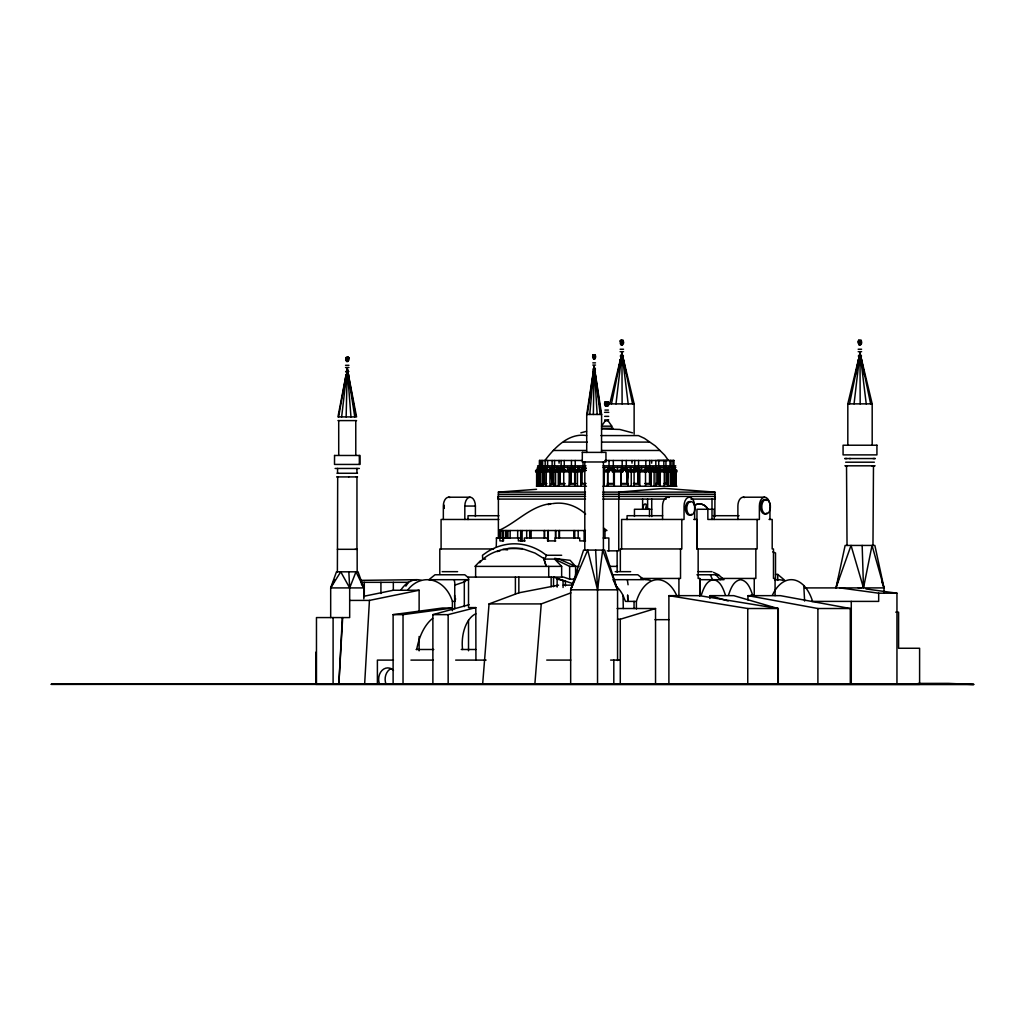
<?xml version="1.0" encoding="UTF-8"?>
<svg xmlns="http://www.w3.org/2000/svg" width="1025" height="1025" viewBox="0 0 1025 1025"><rect width="100%" height="100%" fill="white"/><g stroke="black" fill="none" stroke-linecap="round" stroke-linejoin="round"><path stroke-width="1.5" d="M699.742 595.653L699.755 578.446L698.153 578.446L698.153 548.952M621.932 356.149L621.944 352.959L634.129 403.876L634.129 434.164M593.347 414.459L594.18 366.309L601.611 414.459L601.521 452.473M346.155 416.906L347.257 368.757L356.572 416.906L337.942 416.906L346.053 374.958L338.634 416.906M342.35 617.575L338.839 684.341L342.657 617.832M364.631 684.341L369.436 600.407L419.123 590.246L419.123 610.977M620.368 341.235L621.291 344.016L622.098 340.697M621.457 341.235C619.882 346.412 625.25 345.002 623.187 340.697M860.449 343.08L860.154 340.697M345.771 358.032L346.693 360.557L347.603 358.032M346.86 358.032L347.77 360.557L348.679 358.032M593.693 374.074L594.18 366.309L599.702 405.131M539.086 470.385L539.573 468.092L540.072 470.385M347.014 371.857L347.257 368.757L353.651 404.478M482.634 684.341L489.053 603.917L518.842 592.822L558.574 585.147M534.845 684.341L541.251 603.917L570.912 592.873M669.12 470.385L669.786 467.541M670.939 470.385L671.798 467.451L672.669 470.385M671.887 470.385L672.567 467.541M673.72 470.385L674.578 467.451L675.449 470.385M537.318 470.385L537.574 468.732M589.747 414.459L594.18 366.309L600.202 414.459M671.106 470.385L671.798 468.092L672.502 470.385M673.886 470.385L674.578 468.092L675.283 470.385M341.645 416.906L347.257 368.757L354.778 416.906M615.999 403.876L621.944 352.959L632.579 403.876M854.056 403.863L860.001 352.959L872.185 403.863L872.185 445.311M621.56 356.047L621.944 352.959L626.07 373.023M590.49 395.817L590.887 392.716M591.463 388.052L591.848 384.939M592.245 381.838L594.18 366.309L594.462 369.41M587.338 414.459L594.18 366.309L597.178 414.459M593.078 355.111L593.731 358.109L594.372 355.111M593.949 355.111L594.59 358.109L595.243 355.111M344.349 387.386L344.823 384.285M345.31 381.172L346.04 376.521M580.983 470.385L580.791 486.222L580.791 471.872M620.471 340.697L620.292 343.734L621.586 344.977M621.265 341.709L621.701 340.249L620.471 340.505M622.278 343.734L621.957 340.249L623.174 340.505M858.233 341.697L858.668 340.236L859.757 340.236L859.322 341.697M859.603 340.697C857.579 345.873 863.268 345.643 861.243 340.697M346.655 371.857L347.257 368.757L347.616 371.857M345.873 357.546L345.694 360.3L346.988 361.428M346.95 357.546C344.951 362.158 350.588 362.158 348.59 357.546M347.68 360.3L347.36 357.136L348.577 357.379M804.804 587.914L884.011 587.902L874.863 545.441L845.138 545.441L835.99 587.902L851.032 545.441L863.498 587.902L872.032 545.441L884.011 587.902L884.011 592.655M611.477 403.876L621.944 352.959L628.184 403.876M870.635 403.863L860.001 352.959L849.533 403.863L847.816 403.863L847.816 445.311M618.075 371.473L620.65 359.134M855.17 376.098L858.386 360.672M859.36 356.047L860.001 352.959L864.754 376.098M549.464 470.385C549.387 466.759 554.217 466.759 554.141 470.385M551.014 470.385L551.488 468.861M620.471 359.134L609.76 403.876L634.129 403.876M858.527 359.134L847.816 403.863L871.724 403.863M859.257 356.047L860.001 352.959L866.24 403.863M549.925 470.385L551.796 468.092L553.679 470.385M549.925 471.872L549.925 486.222L551.488 483.877C552.936 481.417 547.901 466.49 554.525 468.732M655.616 470.385C655.641 466.734 660.689 466.734 660.715 470.385M662.291 470.385L664.264 467.541M663.777 470.385C663.816 466.734 668.851 466.734 668.889 470.385M835.99 587.902L838.988 577.293M593.193 354.688C590.733 359.942 597.588 359.954 595.128 354.688L593.091 354.932M570.669 684.341L570.669 589.823L583.558 550.079L604.673 550.079L617.562 589.823L617.562 660.523M620.292 341.056L620.612 340.249M621.381 341.056L621.701 340.249M858.668 340.236L858.233 343.08L859.347 345.053M557.6 470.385C558.151 466.618 563.904 466.618 564.442 470.385M568.555 470.385C569.093 466.618 574.846 466.618 575.397 470.385M701.241 595.23C703.381 589.183 706.007 580.803 713.349 579.676C720.69 580.803 723.33 589.183 725.469 595.23M728.455 595.23C730.594 589.183 733.234 580.803 740.575 579.676C747.917 580.803 750.543 589.183 752.683 595.23M632.361 470.385L635.128 467.541M633.373 470.385C634.027 466.606 639.869 466.606 640.523 470.385M643.777 470.385L646.544 467.541M644.802 470.385C645.442 466.606 651.298 466.606 651.938 470.385M330.678 617.575L330.678 587.914L336.469 571.822L358.045 571.822L363.837 587.914L363.837 598.843M345.694 357.879L347.103 357.136L346.783 357.879M558.279 470.385L561.021 468.092L563.763 470.385M569.234 470.385L571.976 468.092L574.717 470.385M597.537 684.341L597.537 589.823L602.674 550.079L617.562 589.823L570.669 589.823L577.844 570.682M634.091 470.385L636.948 468.092L639.805 470.385M645.519 470.385L648.377 468.092L651.221 470.385M543.711 469.578L544.839 467.823M579.958 470.385L582.303 467.823L585.98 467.823M580.342 470.385L582.674 467.823M606.467 470.385L609.747 467.541M606.736 470.385L609.106 467.823L613.629 468.271M619.984 470.385L622.623 467.823L626.339 467.823M620.253 470.385L621.803 468.271M570.669 589.823L587.735 550.079L597.537 589.823L595.653 550.079M580.791 470.385L582.046 468.732L584.519 468.092M581.175 470.385L583.776 468.169M607.312 470.385L609.491 468.374M607.582 470.385L608.286 469.194M621.099 470.385L623.008 468.374M479.687 562.738C486.478 554.115 497.74 550.118 508.298 548.503A71.032 58.31 -90 0 1 524.582 549.426L535.05 553.103L544.775 559.086L546.504 555.268L561.662 555.268M654.808 469.745L655.398 468.732M662.97 469.745L663.559 468.732M593.949 354.932L594.59 359.07M564.647 469.757C555.909 463.146 560.765 482.942 558.292 486.222L558.279 471.872M575.819 471.231C568.849 459.264 570.182 483.749 569.234 486.222L569.234 471.872M316.469 684.354L316.469 617.575L349.679 617.575L349.679 587.914L355.995 571.822L363.837 587.914L330.678 587.914L334.598 579.868M558.984 469.578L560.637 467.823M330.678 587.914L340.736 571.822L349.679 587.914L348.833 571.822M543.993 471.295L545.159 470.091A5.138 2.819 90 0 1 546.889 470.257M551.488 471.295L552.654 470.091A5.138 2.819 90 0 1 554.038 470.065M633.309 469.745C642.201 463.108 637.678 482.711 639.805 486.222L639.805 471.872M644.738 469.745C653.617 463.108 649.107 482.711 651.221 486.222L651.221 471.872M543.865 470.385L543.993 483.877L542.43 486.222L542.43 471.872M405.849 586.133L408.398 582.328L412.601 580.355L416.944 579.689A40.001 23.908 90 0 1 421.288 580.355M536.972 471.872L537.613 467.451L538.099 486.222M544.903 460.481C554.704 447.592 568.837 432.601 586.62 435.587M606.326 405.17A2.037 1.179 90 0 0 606.851 401.762L608.209 401.762A2.037 1.179 90 0 1 608.209 404.644A2.037 1.179 90 0 1 606.531 404.644A2.037 1.179 90 0 1 606.531 401.762L605.006 402.005A2.473 1.435 90 0 0 604.776 404.99A2.473 1.435 90 0 0 606.39 406.131M606.531 401.762L606.352 402.005A2.473 1.435 90 0 0 606.352 405.49A2.473 1.435 90 0 0 608.376 405.49A2.473 1.435 90 0 0 608.376 402.005L608.209 401.762M538.958 483.877L537.113 486.222L537.113 471.872M540.931 483.877L539.086 486.222L538.932 470.385L539.714 467.541M559.394 471.295L561.111 470.091A5.138 4.126 -90 0 1 563.622 470.257L564.083 470.513M570.348 471.295L572.065 470.091A5.138 4.126 -90 0 1 574.577 470.257L575.448 470.847M570.361 468.861L571.578 467.823M480.482 560.701L474.972 566.377L561.649 566.377L561.649 577.101M475.933 660.074L475.805 607.594L468.515 607.594L468.515 577.101L563.571 577.101L569.644 579.151L574.115 579.151M581.175 471.295L583.263 470.091A5.138 5.035 -90 0 1 585.749 470.065M607.312 471.295L609.427 470.091A5.138 5.087 90 0 1 612.527 470.257L614.077 471.231M620.83 471.295L622.944 470.091A5.138 5.087 90 0 1 626.044 470.257L627.595 471.231M541.277 467.541L542.033 470.385C541.828 466.734 546.761 466.772 546.645 470.385M585.416 530.527L498.65 530.527C516.843 522.648 530.54 505.812 551.13 503.621M633.886 470.565L634.859 470.091A5.138 4.305 90 0 1 637.486 470.257L638.78 471.231M645.314 470.565L646.275 470.091A5.138 4.305 90 0 1 648.902 470.257L650.209 471.231M655.552 470.283L655.91 470.091A5.138 3.075 90 0 1 657.781 470.257L658.716 471.231M663.713 470.283L664.072 470.091A5.138 3.075 90 0 1 665.955 470.257L666.878 471.231M608.568 468.732L610.208 468.169M656.103 467.541L654.117 470.385L654.078 486.222M475.818 613.86L474.549 614.423A31.083 18.578 90 0 0 462.544 649.491M593.731 359.07L594.372 354.932M465.171 581.636L454.754 585.147L454.754 608.76M859.091 343.926L860.257 341.235M859.347 344.003L860.897 343.708L861.333 341.235M617.562 619.241L620.279 619.241L655.539 608.517L655.539 684.341M623.725 468.169L620.83 470.385L621.099 486.222L620.971 470.385M497.151 551.604L500.149 550.732M432.883 684.341L432.883 614.641L469.117 604.737M580.868 432.832L586.518 431.32M432.883 614.641L448.156 614.641L475.805 607.594M363.837 596.281L393.331 590.246L419.123 590.246M545.864 468.092L543.993 470.385L535.652 470.385L535.665 471.872L543.865 471.872M361.018 580.355L416.944 579.689M393.113 614.641L442.505 608.017L452.409 608.017L403.03 614.641L393.113 614.641L393.113 684.341M609.939 468.169L610.964 468.092M623.456 468.169L625.942 468.374L627.864 470.385M498.381 538.304L498.381 492.115L536.523 489.309M918.144 683.406L948.561 683.38L973.75 684.559L51.25 684.328L315.918 684.047M860.334 341.056L860.013 340.236L861.231 340.505M621.15 345.066L622.495 345.066M859.206 345.053L860.552 345.053M620.125 349.243L623.533 349.243M858.181 349.243L861.589 349.243M620.125 351.678L623.533 351.678M858.181 351.678L861.589 351.678M620.215 356.034L623.443 356.034M858.271 356.034L861.5 356.034M620.971 357.315L622.905 357.315M858.873 357.302L860.962 357.302M593.539 358.045L594.782 358.045M593.488 358.993L594.833 358.993M620.215 359.865L623.443 359.865M858.271 359.865L861.5 359.865M346.553 361.518L347.898 361.518M592.809 362.863L595.512 362.863M592.809 365.079L595.512 365.079M345.528 365.31L348.936 365.31M345.528 367.527L348.936 367.527M592.873 369.038L595.448 369.038M593.296 370.204L594.974 370.204M345.617 371.486L348.846 371.486M346.219 372.652L348.308 372.652M592.873 372.523L595.448 372.523M345.617 374.971L348.846 374.971M605.852 406.22L607.518 406.22M604.929 410.077L608.427 410.077M604.558 412.332L608.812 412.332M586.71 452.473L586.71 414.459L594.18 366.309L594.231 369.41M586.736 414.459L601.611 414.459M604.673 416.355L608.709 416.355M604.673 419.891L608.709 419.891M337.942 420.596L356.572 420.596M338.711 420.596L338.724 455.036M355.765 420.596L355.79 455.036M601.572 428.309L613.232 428.309M601.598 428.873L619.779 429.449L632.489 432.832M600.919 435.587L638.46 435.587L644.43 438.354L655.244 445.849L664.623 455.1L668.454 460.468L657.217 460.468M587.222 442.095L563.519 442.108M602.533 442.095L649.44 442.095M553.423 450.475L586.415 450.475M601.56 450.475L659.933 450.475M359.327 455.472L359.365 464.428M846.932 458.547L844.805 458.547L850.596 458.547M849.405 458.547L875.183 458.547L872.967 458.547M673.95 465.837L673.95 460.468L672.925 460.468L672.925 465.837M582.097 460.481L539.406 460.481L539.406 465.85M604.788 460.468L658.729 460.468L658.729 465.837M658.998 460.468L673.95 460.468M845.663 462.211L874.338 462.198M847.098 465.811L845.215 465.811L874.786 465.811L871.762 465.811M537.574 465.85L585.98 465.837M603.059 465.837L675.783 465.837M537.574 467.451L585.326 467.451M603.059 467.451L675.783 467.451M335.137 468.451L359.365 468.451M337.558 468.451L337.558 473.268M356.918 468.451L356.956 473.268M551.488 470.385L544.736 470.385L544.736 471.872L551.36 471.872M586.185 470.501L583.11 470.501L583.225 471.731L581.585 471.731L581.585 483.48L586.057 483.48M603.93 470.385L608.914 470.385L608.914 471.872L604.007 471.872L603.93 467.451M607.658 483.48L613.603 483.48L613.603 471.731L612.194 471.731L612.271 470.501L609.196 470.501L609.196 471.731L607.658 471.731L607.582 486.222L607.312 483.877L614.077 483.877L614.334 486.222L614.334 471.872M656.679 468.092L658.716 470.385L665.789 470.385L665.789 471.872L658.78 471.872M664.841 468.092L666.878 470.385L676.936 470.385L676.936 471.872L666.955 471.872M559.74 471.731L561.303 471.731L561.303 470.501M563.417 471.731L564.493 471.731M575.768 471.731L574.359 471.731L574.359 470.501M622.79 471.731L621.176 471.731L621.176 483.48L627.121 483.48L627.121 471.731L625.711 471.731C626.993 469.527 621.56 469.591 622.713 471.731M633.424 471.731L634.731 471.731M638.396 471.731L636.973 471.731L636.973 470.501M644.853 471.731L646.16 471.731L646.16 470.501M649.812 471.731L648.389 471.731L648.389 470.501M655.398 471.731L655.821 470.501M663.559 471.731L663.982 470.501M552.232 471.872L559.804 471.872M638.344 471.872L647.057 471.872L647.057 470.385M649.76 471.872L657.627 471.872L657.627 470.385L649.76 470.385L649.812 483.48L644.853 483.48M337.02 473.268L357.482 473.268M348.743 476.92L337.02 476.92L337.686 476.92L337.379 571.822M356.226 476.92L357.443 476.92L348.667 476.92M546.837 483.48L544.224 483.48L544.224 471.731L545.518 471.731L545.518 470.501M554.333 483.48L551.719 483.48L551.719 471.731L553.013 471.731L553.013 470.501M564.813 483.48L559.74 483.48L559.804 470.385L552.232 470.385L552.155 483.48M575.768 483.48L570.694 483.48L570.694 471.731L572.257 471.731L572.257 470.501M633.424 483.48L638.396 483.48L638.344 470.385L648.684 470.501L648.684 471.731M655.641 483.48L658.434 483.48L658.434 471.731L657.204 471.731L657.204 470.501M663.816 483.48L666.596 483.48L666.596 471.731L665.366 471.731L665.366 470.501M672.848 483.48L673.22 470.385M543.993 483.877L546.492 483.877M551.488 483.877L553.987 483.877M559.394 483.877L564.877 483.877M570.348 483.877L575.819 483.877M581.175 483.877L585.185 483.877M620.83 483.877L627.595 483.877L627.864 486.222L627.864 471.872M634.501 483.877L638.78 483.877M645.929 483.877L650.209 483.877M656 483.877L658.716 483.877L660.202 486.222L660.305 470.385M664.162 483.877L666.878 483.877L668.377 486.222L668.479 470.385M536.447 486.222L586.467 486.222M603.007 486.222L676.91 486.222M498.381 492.115L585.48 492.115M602.905 492.115L714.899 492.115L714.899 516.651M498.381 494.268L585.416 494.255M602.867 494.255L714.899 494.255M585.557 496.407L498.009 496.407L498.009 499.085L585.48 499.085M602.905 496.407L715.283 496.407L715.283 499.085L691.017 499.085M448.617 497.215L470.116 497.215A8.853 5.292 90 0 1 475.408 506.055L475.408 516.485M743.176 497.215L764.663 497.202A8.853 5.292 90 0 1 769.954 506.055M602.905 499.085L666.25 499.085M464.825 519.47L464.825 506.055L475.408 506.055M651.733 509.271L634.449 509.271L634.449 516.421M498.983 515.716L468.028 515.716L468.028 519.572M662.663 515.703L627.069 515.703L627.069 519.572M713.233 515.703L739.063 515.703M498.868 519.47L441.083 519.47L441.096 548.952M693.758 519.457L696.872 519.457L696.872 548.952L757.129 548.952L757.129 519.457M769.032 519.457L772.197 519.457L772.197 548.952L773.478 548.952L773.478 578.446L775.079 578.446L775.079 595.653M603.789 530.527L606.915 530.527L603.558 528.003M496.254 547.273L496.484 537.997M496.305 538.01L520.687 537.997M548.029 537.997L524.364 537.997L524.364 540.893M603.148 537.997L608.85 537.997L608.85 550.848M525.12 540.893L518.355 540.893L518.355 537.997M555.742 540.893L547.568 540.893L547.568 537.997M585.531 540.893L579.727 540.893L579.727 537.997L555.012 537.997L555.012 540.893M847.034 545.441L846.522 465.811M872.967 545.441L873.479 465.811M508.528 548.554L522.404 548.554M493.653 548.952L439.802 548.952L439.802 573.795M337.366 549.31L355.265 549.31M356.226 549.31L357.148 549.31L357.174 571.822M355.086 549.31L357.174 549.31M603.405 550.079L603.43 461.98M607.248 550.848L618.741 550.848L618.741 492.115L664.123 488.361L714.899 492.115M485.594 559.086L482.711 559.086L482.48 555.268L487.259 551.898A75.376 60.424 -90 0 1 541.725 551.898L546.504 555.268M544.775 559.086L559.061 559.086L570.118 560.303L575.602 566.377L575.602 574.935M561.649 566.377L554.627 559.086L569.644 566.377L578.933 566.377M609.773 566.377L617.165 566.377M442.185 571.668L457.611 571.668M615.218 571.668L630.644 571.655M698.127 571.668L712.016 571.668M775.515 574.423L777.757 574.423L784.637 580.201M612.912 574.756L637.806 574.756L643.931 579.676L613.129 579.676M696.936 574.756L718.474 574.756L723.97 579.676L699.691 579.676M640.92 578.446L680.523 578.446L680.523 548.952M720.985 578.446L755.848 578.446L755.848 548.952M557.126 587.082L557.126 579.112L559.471 579.112M557.126 579.112L565.416 581.124L565.416 585.916M361.248 582.328L408.398 582.328A40.001 23.908 90 0 0 400.98 589.9M563.263 585.147L572.629 585.147M840 587.902L878.681 593.193L896.952 593.193L896.952 684.341M668.889 684.341L668.889 595.653L699.422 595.653L778.295 608.517L778.295 684.341M709.877 598.523L709.877 595.653L733.772 595.653L777.937 608.517L777.937 684.341M747.981 599.958L747.981 595.653L780.371 595.653L850.289 608.517L850.289 684.341M349.717 600.419L369.436 600.407M407.707 590.016A33.684 27.009 -90 0 1 452.409 601.393L454.754 601.393A40.001 23.908 90 0 1 455.613 598.843M676.577 595.23A40.001 23.908 90 0 0 636.397 601.393L625.455 601.393L623.021 595.346A33.684 27.009 -90 0 0 615.538 585.634M811.685 601.393L878.681 601.393L878.681 593.193M489.053 603.917L541.251 603.917M617.165 608.53L655.539 608.517M668.889 595.653L747.75 608.517L778.295 608.517M747.981 595.653L817.899 608.517L850.289 608.517M895.748 612.168L898.592 612.168L898.592 648.261L919.604 648.261L919.604 684.341L315.854 684.354L315.854 652.182M654.962 619.677L668.889 619.677M416.112 649.491L433.78 649.491M461.263 649.491L475.818 649.491M393.446 660.1L377.392 660.1L377.392 684.341M410.935 660.1L433.383 660.1M455.664 660.1L486.093 660.1M546.722 660.087L570.758 660.087M610.618 660.087L620.279 660.087M51.25 684.264L973.75 684.264M707.865 509.271A9.302 9.302 0 0 0 694.45 505.363A9.302 9.302 0 0 1 707.839 509.271L707.865 519.457L759.371 519.457L759.371 506.055A8.853 5.292 90 0 1 764.663 497.202M475.626 566.377L475.626 577.101M624.212 468.092C631.49 468.861 625.75 479.713 627.595 483.877M610.695 468.092L611.707 468.169M584.135 468.092L585.967 468.374M502.903 549.426L507.567 549.887M858.271 587.902L861.359 588.324M866.01 588.965L896.952 593.193M554.666 558.33L559.061 559.086L575.602 566.377M751.235 594.795L754.246 595.653L754.246 578.446M709.877 595.653L728.16 600.983M611.438 468.169L612.425 468.374M584.878 468.169L585.595 468.374M860.423 344.003L859.475 341.799M572.847 583.635L553.526 577.101L553.526 586.71M573.859 467.541L576.511 470.385M562.904 467.541L565.557 470.385M772.773 551.898L775.515 552.975L775.515 580.419M713.464 572.36L718.474 574.756M612.156 468.374L614.334 470.385M626.07 467.823L628.697 470.385M612.553 467.823L615.179 470.385M553.884 467.541L555.704 470.385M546.389 467.541L548.208 470.385M648.915 467.823L650.632 469.578M637.499 467.823L639.216 469.578M543.686 558.177L546.222 566.377L543.686 558.177L545.044 559.086M674.988 468.092L675.475 470.385L675.129 467.541M468.438 577.716L464.773 574.769L435.01 574.769L428.898 579.689L468.745 579.689L464.312 581.124L464.312 606.659M612.809 468.732L614.077 470.385M626.877 468.271L628.44 470.385M665.955 467.823L667.39 470.385M657.794 467.823L659.229 470.385M546.684 468.374L547.581 469.757M715.847 574.756L720.28 579.676M670.683 483.877L672.502 486.222L672.502 471.872M614.052 468.861L614.91 470.385M606.851 401.762L607.031 402.005A2.473 1.435 90 0 1 607.402 404.388M361.325 583.891L363.837 587.914M347.36 357.136L347.68 357.879M539.586 467.541L540.072 486.222M537.741 467.541L538.292 471.872M710.338 574.756L712.503 579.676M613.296 579.881L617.562 589.823M348.436 357.136L348.769 357.879M881.936 582.046L884.011 587.902M861.09 340.236L861.41 341.056M623.033 340.249L623.354 341.056M668.377 470.385L666.327 468.092L664.29 470.385L664.29 486.222M660.202 470.385L658.165 468.092L656.128 470.385L656.128 486.222M555.076 469.757L555.23 471.231M546.184 470.385L544.313 468.092L542.43 470.385L542.404 467.451M673.194 468.732L673.451 483.877L675.283 486.222L675.283 471.872M673.451 471.231L673.143 470.257A5.138 1.051 90 0 0 672.887 469.95M354.202 407.578L355.598 415.343M858.527 342.901L858.399 341.799M627.313 579.676L628.082 584.788M454.267 579.689L455.036 584.801M600.137 408.245L600.804 412.908M860.539 357.584L860.897 360.672M622.303 356.047L621.944 352.959L621.201 356.047L621.944 352.959L622.111 403.876M347.975 374.958L348.346 378.071M595.038 375.624L595.32 378.725M350.96 416.906L347.257 368.757L347.321 371.857M623.277 341.235L622.611 343.939L621.419 341.812M803.779 585.531L804.625 601.06M862.166 545.441L863.498 587.902M454.6 595.243L454.754 601.393M623.021 595.346L623.303 608.53M860.001 352.959L860.167 403.863M851.275 601.393L851.275 684.341M817.899 608.517L817.899 684.341M777.757 574.423L777.757 580.419M769.954 507.542L769.954 519.457M747.75 608.517L747.763 684.341M737.885 519.457L737.885 506.055A8.853 5.292 90 0 1 744.534 497.509M714.246 519.457L714.246 509.271L696.949 509.271L696.949 548.952M711.991 499.085L711.991 519.457M699.755 578.446L699.755 595.832M694.63 519.457L694.63 506.055A8.853 5.292 90 0 0 689.338 497.202A8.853 5.292 90 0 0 684.047 506.055L684.047 519.457L621.624 519.457L621.624 548.952M681.804 519.457L681.804 548.952L620.343 548.952L620.343 570.682M678.922 578.446L678.922 595.653M676.269 470.385L676.269 471.872M676 471.872L676 470.385L675.975 486.222M675.629 470.385L675.629 471.872M675.475 471.872L675.475 486.222M675.091 470.385L675.091 471.872M674.373 470.385L674.373 471.872M674.142 470.385L674.142 471.872M673.886 471.872L673.886 486.222M673.092 470.501L673.092 471.731M672.989 470.385L672.989 471.872M672.31 470.385L672.31 471.872M671.593 470.385L671.593 471.872M671.375 470.385L671.362 471.872M671.196 470.385L671.106 486.222M671.003 465.837L671.003 460.468L669.978 460.468L669.978 465.837M670.414 470.385L670.414 486.222M668.928 467.451L668.928 470.385M668.595 467.451L668.595 470.385M667.634 470.385L667.634 471.872M666.955 470.385L666.878 483.877M666.173 471.731L666.173 483.48M665.942 460.468L665.942 465.837M663.828 460.468L663.828 465.837M662.56 519.457L662.56 506.055A8.853 5.292 90 0 1 669.21 497.509M660.753 467.451L660.753 470.385M659.472 470.385L659.472 471.872M658.78 470.385L658.716 483.877M658.012 471.731L658.012 483.48M655.821 460.468L655.821 465.837M654.873 470.385L654.873 471.872M654.616 470.385L654.616 471.872M653.066 467.451L653.066 470.385M652.592 467.451L652.592 470.385M651.682 460.468L651.682 463.159M651.733 499.085L651.733 516.549M650.811 470.385L650.811 471.872M650.721 470.385L650.721 471.872M649.671 460.468L649.671 465.837M649.53 471.731L649.53 483.48M649.491 509.271L649.491 516.549M647.608 499.085L647.608 509.271A9.302 2.755 90 0 0 645.109 503.916A9.302 2.755 90 0 0 642.624 509.271L642.624 499.085M646.019 470.385L646.019 471.872M645.827 460.468L645.827 465.837M645.865 470.501L645.865 471.731M645.519 471.872L645.519 486.222M641.637 467.451L641.637 470.385M639.382 470.385L639.305 471.872M638.562 460.468L638.562 465.837M638.101 471.731L638.101 483.48M637.255 471.731L637.255 470.501L626.595 470.385L626.595 471.872L635.641 471.872L635.641 470.385M636.397 601.393L636.397 609.004M634.718 460.468L634.718 465.837M634.59 470.385L634.59 471.872M634.437 470.501L634.437 471.731M634.091 471.872L634.091 486.222M634.052 601.393L634.052 608.517M632.002 460.468L632.002 463.159M631.772 470.385L631.772 471.872M631.374 470.385L631.374 471.872M631.233 470.385L631.233 486.222M630.964 467.451L630.964 470.385M630.221 467.451L630.221 470.385M627.044 471.731L627.044 483.48M626.864 470.385L626.864 471.872M626.288 460.468L626.288 465.837M622.188 460.468L622.188 465.837M622.162 470.385L622.162 471.872M620.279 619.241L620.279 684.341M618.793 496.407L618.793 499.085M617.447 467.451L617.447 470.385M617.14 550.848L617.14 572.078M614.206 470.385L614.077 483.877M613.808 660.087L613.808 684.341M613.309 460.468L613.309 465.837M613.347 470.385L613.347 471.872M611.682 426.169L611.682 428.309M609.029 460.468L609.029 465.837M608.645 470.385L608.645 471.872M608.004 419.891L608.004 420.801M607.735 471.731L607.735 483.48M607.453 470.385L607.453 471.872M604.981 530.527L604.981 537.997M604.583 467.451L604.583 470.385M604.34 471.872L604.34 470.385L604.199 486.222M585.07 530.527L585.07 540.893M584.801 461.98L584.801 550.079M584.122 530.527L584.122 540.893M583.033 461.814L583.033 465.837M581.777 470.385L581.7 483.48M579.125 467.451L579.125 470.577M578.561 467.451L578.561 470.385M578.19 530.527L578.19 537.997M577.831 467.451L577.831 470.385M577.447 470.385L577.447 486.222M577.254 470.385L577.254 471.872M576.87 470.385L576.87 471.872M575.448 471.731L575.448 483.48M575.243 460.481L575.243 465.837M575.256 470.385L575.256 471.872M574.679 470.501L574.717 486.222M574.743 530.527L574.743 537.997M574.346 470.385L574.346 471.872M573.795 530.527L573.795 537.997M573.206 470.385L573.206 471.872L582.162 471.872L582.162 470.385L571.937 470.501L571.937 471.731M571.45 460.481L571.45 465.837M571.002 471.731L571.002 483.48M569.785 470.385L569.785 471.872M569.618 470.385L569.618 471.872M569.644 566.377L569.644 579.151M567.607 467.451L567.607 470.385M564.262 460.481L564.262 465.837M563.724 470.501L563.763 486.222M563.391 470.385L563.391 471.872M563.071 581.124L563.071 587.504M562.264 470.385L562.264 471.872L570.746 471.872L570.746 470.385L560.982 470.501L560.982 471.731M561.136 460.481L561.136 465.85M560.047 471.731L560.047 483.48M559.471 530.527L559.471 537.997M559.073 460.481L559.073 463.159M559.189 530.527L559.189 537.997M558.83 470.385L558.83 471.872M558.663 470.385L558.663 471.872M557.895 467.451L557.895 470.577M557.1 467.451L557.1 470.385M556.665 467.451L556.665 470.385M555.742 530.527L555.742 537.933M555.55 470.385L555.55 486.222M555.46 530.527L555.46 537.997M554.961 470.385L554.961 471.872M554.73 470.385L554.73 471.872M554.551 460.481L554.551 465.85M553.82 470.385L553.679 486.222M552.577 470.501L552.577 471.731M552.142 460.481L552.142 465.85M551.143 577.101L551.143 586.748M550.694 470.385L550.694 471.872M549.605 467.451L549.772 471.872M548.721 566.377L548.721 577.101M548.298 530.527L548.311 540.893M548.029 530.527L548.029 540.893M547.593 460.481L547.593 465.85M546.735 470.501L546.735 471.731M546.325 470.385L546.184 486.222M545.197 460.481L545.197 465.85M545.082 470.501L545.082 471.731M544.659 471.731L544.659 483.48M544.582 530.527L544.582 537.997M544.301 530.527L544.301 537.997M543.199 470.385L543.199 471.872M542.635 460.481L542.635 465.85M542.123 467.451L542.276 471.872M541.354 460.481L541.354 465.85M540.559 470.385L540.559 486.222M539.868 460.481L539.868 465.85M539.727 460.481L539.727 465.85M539.739 470.385L539.598 471.872M538.023 470.385L538.023 471.872M537.51 470.385L537.51 471.872M537.318 471.872L537.318 486.222M536.626 470.385L536.626 486.222M536.318 470.385L536.318 471.872M531.129 530.527L531.129 537.997M529.694 530.527L529.694 537.997M526.683 530.527L526.683 537.997M522.122 530.527L522.122 540.893M520.687 530.527L520.687 540.893M518.842 577.101L518.842 592.822M517.676 530.527L517.676 537.997M515.396 577.101L515.396 594.103M510.143 530.527L510.143 537.997M507.939 530.527L507.939 537.997M506.452 530.527L506.452 537.997M505.697 530.527L505.697 537.933M503.493 530.527L503.493 540.893L499.905 540.893L499.905 537.997M502.878 537.997L502.878 540.893M502.007 530.527L502.135 537.997M500.174 530.527L500.174 538.01M499.739 530.527L499.739 537.997M468.515 620.394L468.515 650.773M452.409 601.393L452.409 610.669M448.156 614.641L448.156 684.341M443.338 519.47L443.338 506.055A8.853 5.292 90 0 1 449.988 497.509M419.123 636.499L419.123 650.849M403.03 614.641L403.03 684.341M393.331 582.328L393.331 590.246M380.928 582.328L380.928 593.488M364.285 582.328L364.298 596.653M356.956 476.92L356.956 549.31M333.099 617.575L333.099 684.341M552.565 503.621A57.682 46.24 -90 0 1 585.608 514.025M548.119 504.62A57.682 46.24 -90 0 1 551.078 503.903M464.825 506.055A8.853 5.292 90 0 1 470.116 497.215M766.905 513.012A7.239 4.331 90 0 1 760.409 506.747A7.239 4.331 90 0 1 766.905 500.469M689.428 515.127A6.803 4.074 90 0 1 685.392 507.439A6.803 4.074 90 0 1 690.478 501.75M691.465 514.217A6.803 4.074 90 0 1 690.478 514.896M645.519 509.271A9.302 2.755 90 0 1 647.493 504.082M386.092 684.341A11.365 9.11 -90 0 1 391.204 668.531M645.084 579.676A33.684 27.009 -90 0 1 650.478 580.355M379.609 684.341A11.365 9.11 -90 0 1 382.043 670.401A11.365 9.11 -90 0 1 393.472 670.401M605.173 404.644A2.037 1.179 90 0 1 605.173 401.762M774.938 579.855A33.684 27.009 -90 0 1 783.049 580.355M772.389 595.23A40.001 23.908 90 0 1 812.582 601.393M416.701 649.491A50.712 30.314 90 0 1 432.691 618.331M444.261 508.413A6.112 3.652 90 0 1 444.261 505.248M605.314 420.801L601.521 426.169L611.835 426.169L608.043 420.801L605.327 420.801M876.926 445.222L843.075 445.222L843.075 454.882L876.926 454.882L876.926 445.222M582.328 452.384L582.277 461.98L605.954 461.98L605.954 452.384L582.328 452.384M334.547 455.472L334.509 464.428L360.006 464.428L360.006 455.472L334.547 455.472M622.431 470.385L613.078 470.385L613.078 471.872L622.431 471.872L622.431 470.385M627.8 601.393L627.646 595.23L627.8 601.393M762.331 503.121A7.239 4.331 90 0 0 766.072 513.986A7.239 4.331 90 0 0 769.826 503.121A7.239 4.331 90 0 0 762.331 503.121M687.327 504.915A6.803 4.074 90 0 0 690.85 515.127A6.803 4.074 90 0 0 694.373 504.915A6.803 4.074 90 0 0 687.327 504.915"/></g></svg>
